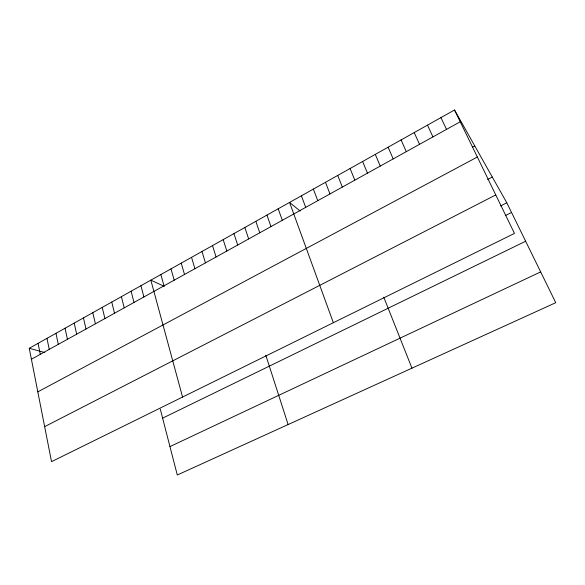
<?xml version="1.0" encoding="UTF-8"?>
<svg xmlns="http://www.w3.org/2000/svg" width="585" height="585" viewBox="0 0 585 585"><rect width="100%" height="100%" fill="white"/><g stroke="black" fill="none" stroke-linecap="round" stroke-linejoin="round"><path stroke-width="0.88" d="M454.516 109.995L514.464 233.415L51.531 461.66L29.25 348.287L454.516 109.995L506.8 202.776L555.75 302.694L177.292 475.005L160.29 409.134M31.407 359.248L460.241 121.782M472.417 147.208L474.771 145.943M37.813 391.855L477.36 157.021M487.656 179.478L492.307 177.05M44.65 426.655L495.773 194.937M500.606 205.927L506.8 202.776M505.301 215.602L511.546 212.457M162.615 418.158L525.644 241.232M169.957 446.596L540.664 271.893M29.25 348.287L44.826 352.55M164.297 286.365L150.842 280.156L182.571 397.054M300.171 211.068L289.56 202.425L333.355 322.708M440.922 117.614L446.509 129.387M427.481 125.146L432.944 136.897M414.202 132.59L419.54 144.32M401.076 139.939L406.29 151.654M388.111 147.208L393.2 158.908M375.292 154.389L380.257 166.074M362.62 161.489L367.475 173.153M350.093 168.509L354.832 180.151M337.713 175.449L342.342 187.068M383.782 297.195L411.95 368.162M325.472 182.308L329.984 193.913M313.363 189.087L317.779 200.67M301.399 195.792L305.699 207.361M278.204 208.794L282.306 220.311M266.965 215.09L270.972 226.592M255.842 221.32L259.755 232.801M244.844 227.485L248.662 238.943M233.956 233.583L237.685 245.02M265.809 355.234L288.112 424.549M223.185 239.616L226.826 251.038M212.53 245.59L216.077 256.983M201.979 251.499L205.445 262.877M191.544 257.349L194.922 268.705M181.211 263.14L184.509 274.467M170.988 268.866L174.198 280.178M160.86 274.541L163.997 285.824M140.927 285.714L143.903 296.953M131.106 291.213L134.009 302.43M121.387 296.661L124.217 307.856M111.757 302.057L114.514 313.224M102.229 307.396L104.912 318.547M92.796 312.683L95.406 323.805M83.45 317.918L85.995 329.019M74.2 323.103L76.672 334.181M65.037 328.236L67.443 339.293M55.955 333.326L58.303 344.353M46.968 338.357L49.25 349.369M38.069 343.344L40.285 354.334"/></g></svg>
